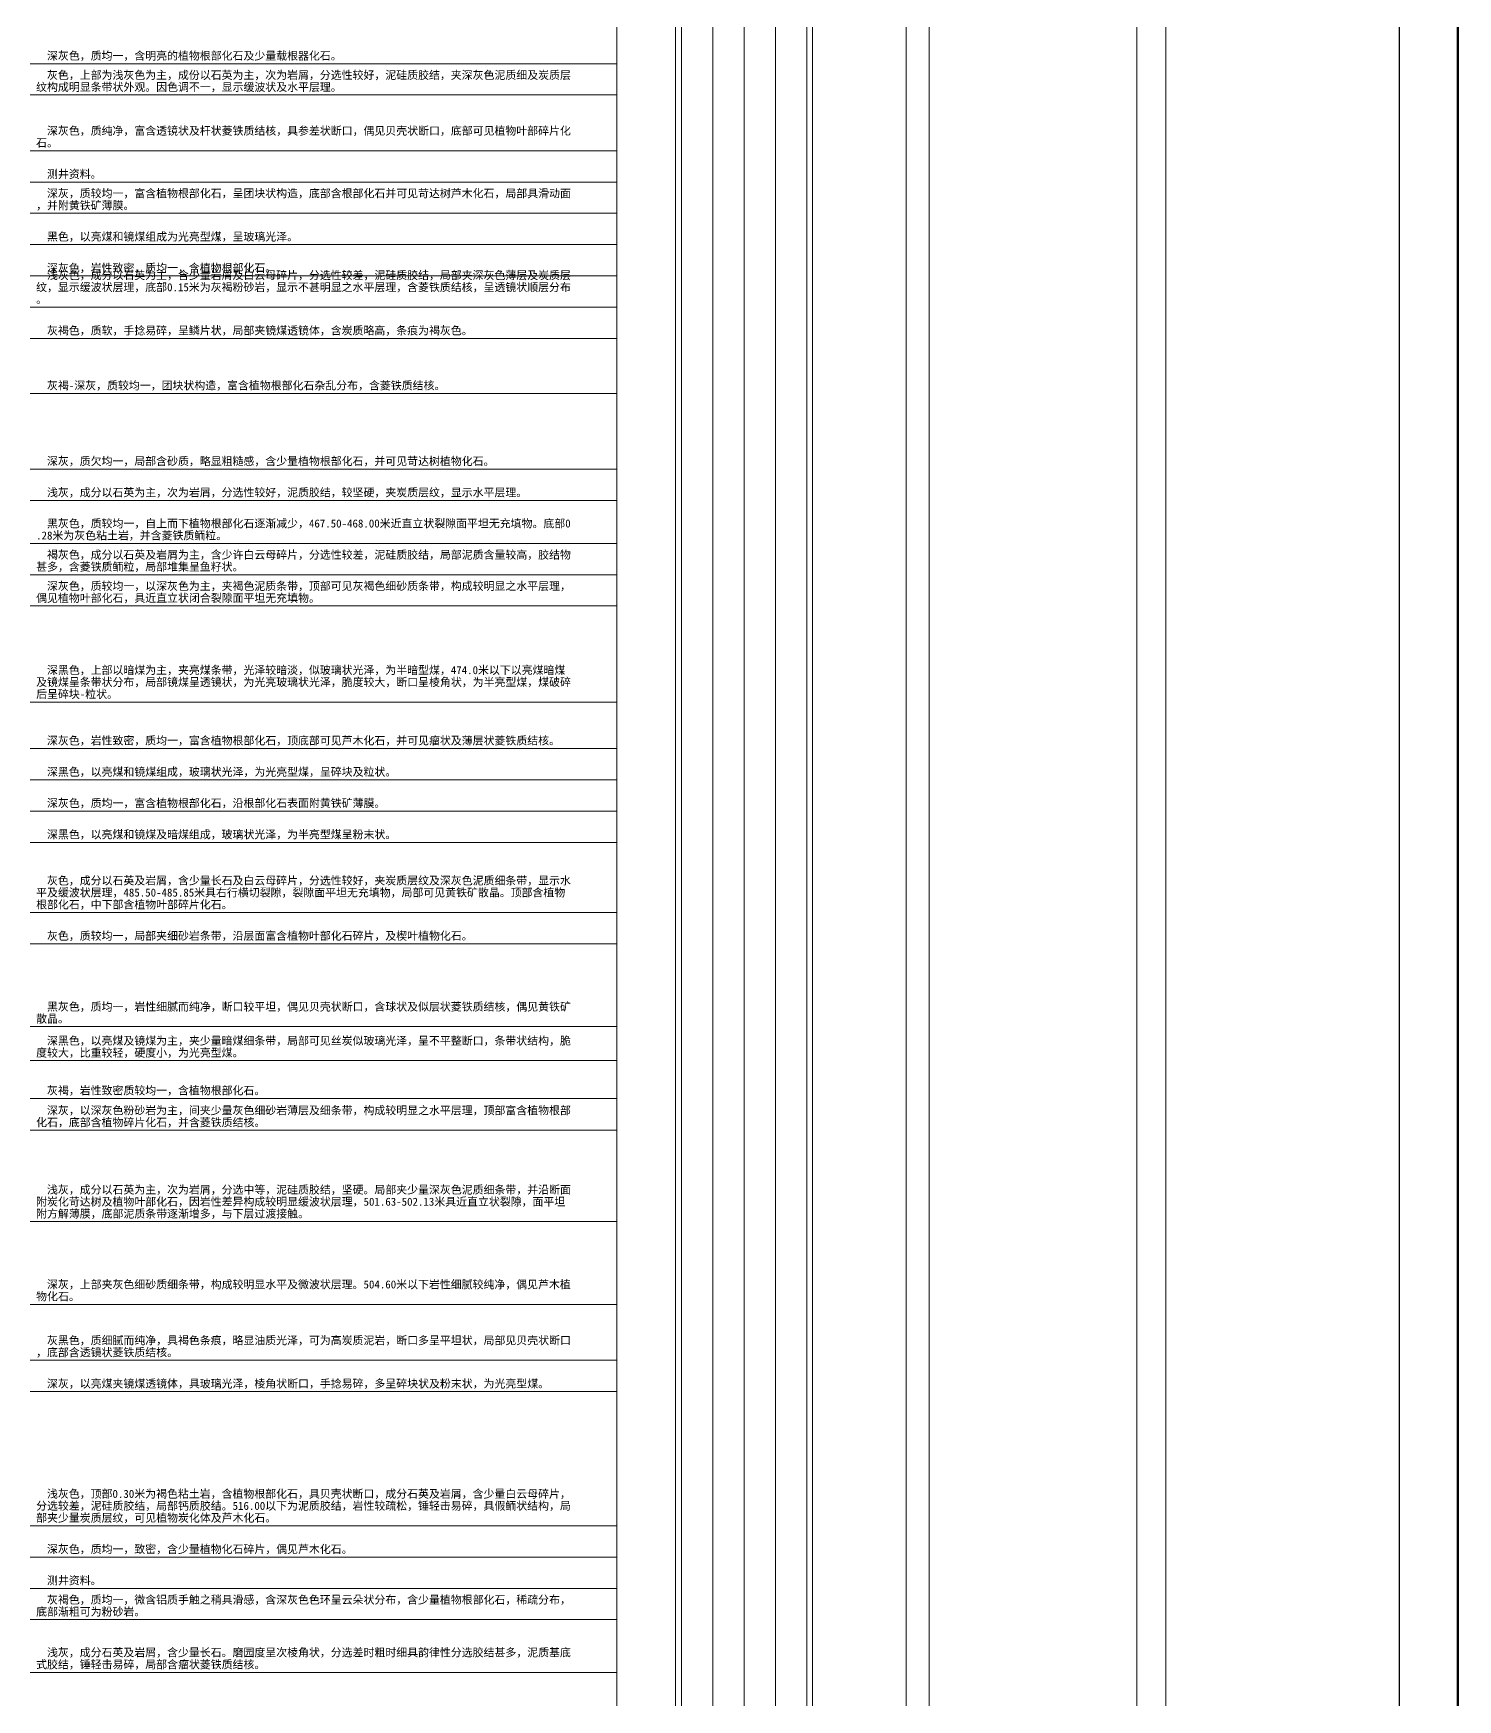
# Model space of a CAD drawing. Header units: inches. Extents: x -27 to 109, y -598 to 26.
# Drawn here: x 36 to 108.9, y -527.5 to -442.3 of the extents above; entities that cross this region are included whole.
import ezdxf

# ---------------------------------------------------------------- set-up
doc = ezdxf.new("R2010")
doc.units = ezdxf.units.IN
doc.header["$MEASUREMENT"] = 0
doc.layers.get('0').update_dxf_attribs({"lineweight": 0})
for name, color, linetype, lineweight, true_color in [('自然伽玛', 5, 'Continuous', 0, 0x0000ff), ('自然电位', 1, 'Continuous', 0, 0xff0000), ('视电阻率', 3, 'Continuous', 0, 0x00ff00)]:
    doc.layers.add(name, color=color, linetype=linetype, lineweight=lineweight, true_color=true_color)
doc.styles.add('宋体', font='')
doc.styles.get('宋体').set_extended_font_data('宋体')

msp = doc.modelspace()

# ---------------------------------------------------------------- linework, layer by layer
at = {"lineweight": 100}
msp.add_line((108.882, 26.296), (108.882, -597.842), dxfattribs=at)
at = {"lineweight": 30}
msp.add_line((105.882, 23.296), (105.882, -594.842), dxfattribs=at)
at = {"linetype": 'Continuous', "lineweight": 15}
for p, q in [((65.882, 0.896), (65.882, -567.184)), ((68.882, 0.896), (68.882, -567.184)), ((69.19, 0.896), (69.19, -567.184)), ((69.19, 0.896), (69.19, -567.184)), ((70.79, 0.896), (70.79, -567.184)), ((70.79, 0.896), (70.79, -567.184)), ((72.39, 0.896), (72.39, -567.184)), ((72.39, 0.896), (72.39, -567.184)), ((73.99, 0.896), (73.99, -567.184)), ((73.99, 0.896), (73.99, -567.184)), ((75.59, 0.896), (75.59, -567.184)), ((75.59, 0.896), (75.59, -567.184)), ((75.882, 0.896), (75.882, -567.184)), ((35.882, -443.864), (65.882, -443.864)), ((35.882, -445.464), (65.882, -445.464)), ((35.882, -448.314), (65.882, -448.314)), ((35.882, -449.914), (65.882, -449.914)), ((35.882, -451.514), (65.882, -451.514)), ((35.882, -453.114), (65.882, -453.114)), ((35.882, -454.714), (65.882, -454.714)), ((35.882, -456.314), (65.882, -456.314)), ((35.882, -457.914), (65.882, -457.914)), ((35.882, -460.724), (65.882, -460.724)), ((35.882, -464.594), (65.882, -464.594)), ((35.882, -466.194), (65.882, -466.194)), ((35.882, -468.394), (65.882, -468.394)), ((35.882, -469.994), (65.882, -469.994)), ((35.882, -471.594), (65.882, -471.594)), ((35.882, -476.504), (65.882, -476.504)), ((35.882, -478.881), (65.882, -478.881)), ((35.882, -480.481), (65.882, -480.481)), ((35.882, -482.081), (65.882, -482.081)), ((35.882, -483.681), (65.882, -483.681)), ((35.882, -487.267), (65.882, -487.267)), ((35.882, -488.867), (65.882, -488.867)), ((35.882, -493.103), (65.882, -493.103)), ((35.882, -494.843), (65.882, -494.843)), ((35.882, -496.773), (65.882, -496.773)), ((35.882, -498.403), (65.882, -498.403)), ((35.882, -503.073), (65.882, -503.073)), ((35.882, -507.303), (65.882, -507.303)), ((35.882, -510.163), (65.882, -510.163)), ((35.882, -511.763), (65.882, -511.763)), ((35.882, -518.626), (65.882, -518.626)), ((35.882, -520.226), (65.882, -520.226)), ((35.882, -521.826), (65.882, -521.826)), ((35.882, -523.426), (65.882, -523.426)), ((35.882, -526.123), (65.882, -526.123))]:
    msp.add_line(p, q, dxfattribs=at)
at = {"layer": '自然伽玛', "linetype": 'Continuous', "lineweight": 15}
msp.add_line((105.882, 0.896), (105.882, -567.184), dxfattribs=at)
at = {"layer": '自然电位', "linetype": 'Continuous', "lineweight": 15}
for p, q in [((80.682, 0.896), (80.682, -567.184)), ((93.964, 0.896), (93.964, -567.184))]:
    msp.add_line(p, q, dxfattribs=at)
at = {"layer": '视电阻率', "linetype": 'Continuous', "lineweight": 15}
for p, q in [((81.851, 0.896), (81.851, -567.184)), ((92.466, 0.896), (92.466, -567.184))]:
    msp.add_line(p, q, dxfattribs=at)

# ---------------------------------------------------------------- texts
at = {"style": '宋体'}
for s, height, p in [('  深灰色，质均一，含明亮的植物根部化石及少量载根器化石。', 0.4092, (36.182, -443.664)), ('  灰色，上部为浅灰色为主，成份以石英为主，次为岩屑，分选性较好，泥硅质胶结，夹深灰色泥质细及炭质层', 0.4092, (36.182, -444.65)), ('纹构成明显条带状外观。因色调不一，显示缓波状及水平层理。', 0.4092, (36.182, -445.264)), ('  深灰色，质纯净，富含透镜状及杆状菱铁质结核，具参差状断口，偶见贝壳状断口，底部可见植物叶部碎片化', 0.4092, (36.182, -447.5)), ('石。', 0.4092, (36.182, -448.114)), ('  测井资料。', 0.4092, (36.182, -449.714)), ('  深灰，质较均一，富含植物根部化石，呈团块状构造，底部含根部化石并可见苛达树芦木化石，局部具滑动面', 0.4092, (36.182, -450.7)), ('，并附黄铁矿薄膜。', 0.4092, (36.182, -451.314)), ('  黑色，以亮煤和镜煤组成为光亮型煤，呈玻璃光泽。', 0.4092, (36.182, -452.914)), ('  深灰色，岩性致密，质均一，含植物根部化石。', 0.4092, (36.182, -454.514)), ('  浅灰色，成分以石英为主，含少量岩屑及白云母碎片，分选性较差，泥硅质胶结，局部夹深灰色薄层及炭质层', 0.4092, (36.182, -454.886)), ('纹，显示缓波状层理，底部0.15米为灰褐粉砂岩，显示不甚明显之水平层理，含菱铁质结核，呈透镜状顺层分布', 0.4092, (36.182, -455.5)), ('。', 0.409, (36.182, -456.114)), ('  灰褐色，质软，手捻易碎，呈鳞片状，局部夹镜煤透镜体，含炭质略高，条痕为褐灰色。', 0.4092, (36.182, -457.714)), ('  灰褐-深灰，质较均一，团块状构造，富含植物根部化石杂乱分布，含菱铁质结核。', 0.4092, (36.182, -460.524)), ('  深灰，质欠均一，局部含砂质，略显粗糙感，含少量植物根部化石，并可见苛达树植物化石。', 0.4092, (36.182, -464.394)), ('  浅灰，成分以石英为主，次为岩屑，分选性较好，泥质胶结，较坚硬，夹炭质层纹，显示水平层理。', 0.4092, (36.182, -465.994)), ('.28米为灰色粘土岩，并含菱铁质鲕粒。', 0.4092, (36.182, -468.194)), ('  黑灰色，质较均一，自上而下植物根部化石逐渐减少，467.50-468.00米近直立状裂隙面平坦无充填物。底部0', 0.4092, (36.182, -467.58)), ('甚多，含菱铁质鲕粒，局部堆集呈鱼籽状。', 0.4092, (36.182, -469.794)), ('  褐灰色，成分以石英及岩屑为主，含少许白云母碎片，分选性较差，泥硅质胶结，局部泥质含量较高，胶结物', 0.4092, (36.182, -469.18)), ('  深灰色，质较均一，以深灰色为主，夹褐色泥质条带，顶部可见灰褐色细砂质条带，构成较明显之水平层理，', 0.4092, (36.182, -470.78)), ('偶见植物叶部化石，具近直立状闭合裂隙面平坦无充填物。', 0.4092, (36.182, -471.394)), ('及镜煤呈条带状分布，局部镜煤呈透镜状，为光亮玻璃状光泽，脆度较大，断口呈棱角状，为半亮型煤，煤破碎', 0.4092, (36.182, -475.69)), ('  深黑色，上部以暗煤为主，夹亮煤条带，光泽较暗淡，似玻璃状光泽，为半暗型煤，474.0米以下以亮煤暗煤', 0.4092, (36.182, -475.077)), ('后呈碎块-粒状。', 0.4092, (36.182, -476.304)), ('  深灰色，岩性致密，质均一，富含植物根部化石，顶底部可见芦木化石，并可见瘤状及薄层状菱铁质结核。', 0.4092, (36.182, -478.681)), ('  深黑色，以亮煤和镜煤组成，玻璃状光泽，为光亮型煤，呈碎块及粒状。', 0.4092, (36.182, -480.281)), ('  深灰色，质均一，富含植物根部化石，沿根部化石表面附黄铁矿薄膜。', 0.4092, (36.182, -481.881)), ('  深黑色，以亮煤和镜煤及暗煤组成，玻璃状光泽，为半亮型煤呈粉末状。', 0.4092, (36.182, -483.481)), ('  灰色，成分以石英及岩屑，含少量长石及白云母碎片，分选性较好，夹炭质层纹及深灰色泥质细条带，显示水', 0.4092, (36.182, -485.839)), ('平及缓波状层理，485.50-485.85米具右行横切裂隙，裂隙面平坦无充填物，局部可见黄铁矿散晶。顶部含植物', 0.4092, (36.182, -486.453)), ('根部化石，中下部含植物叶部碎片化石。', 0.4092, (36.182, -487.067)), ('  灰色，质较均一，局部夹细砂岩条带，沿层面富含植物叶部化石碎片，及楔叶植物化石。', 0.4092, (36.182, -488.667)), ('散晶。', 0.4092, (36.182, -492.903)), ('  黑灰色，质均一，岩性细腻而纯净，断口较平坦，偶见贝壳状断口，含球状及似层状菱铁质结核，偶见黄铁矿', 0.4092, (36.182, -492.29)), ('度较大，比重较轻，硬度小，为光亮型煤。', 0.4092, (36.182, -494.643)), ('  深黑色，以亮煤及镜煤为主，夹少量暗煤细条带，局部可见丝炭似玻璃光泽，呈不平整断口，条带状结构，脆', 0.4092, (36.182, -494.03)), ('  灰褐，岩性致密质较均一，含植物根部化石。', 0.4092, (36.182, -496.573)), ('  深灰，以深灰色粉砂岩为主，间夹少量灰色细砂岩薄层及细条带，构成较明显之水平层理，顶部富含植物根部', 0.4092, (36.182, -497.59)), ('化石，底部含植物碎片化石，并含菱铁质结核。', 0.4092, (36.182, -498.203)), ('附炭化苛达树及植物叶部化石，因岩性差异构成较明显缓波状层理，501.63-502.13米具近直立状裂隙，面平坦', 0.4092, (36.182, -502.26)), ('  浅灰，成分以石英为主，次为岩屑，分选中等，泥硅质胶结，坚硬。局部夹少量深灰色泥质细条带，并沿断面', 0.4092, (36.182, -501.646)), ('附方解薄膜，底部泥质条带逐渐增多，与下层过渡接触。', 0.4092, (36.182, -502.873)), ('  深灰，上部夹灰色细砂质细条带，构成较明显水平及微波状层理。504.60米以下岩性细腻较纯净，偶见芦木植', 0.4092, (36.182, -506.49)), ('物化石。', 0.4092, (36.182, -507.103)), ('，底部含透镜状菱铁质结核。', 0.4092, (36.182, -509.963)), ('  灰黑色，质细腻而纯净，具褐色条痕，略显油质光泽，可为高炭质泥岩，断口多呈平坦状，局部见贝壳状断口', 0.4092, (36.182, -509.35)), ('  深灰，以亮煤夹镜煤透镜体，具玻璃光泽，棱角状断口，手捻易碎，多呈碎块状及粉末状，为光亮型煤。', 0.4092, (36.182, -511.563)), ('  浅灰色，顶部0.30米为褐色粘土岩，含植物根部化石，具贝壳状断口，成分石英及岩屑，含少量白云母碎片，', 0.4092, (36.182, -517.199)), ('分选较差，泥硅质胶结，局部钙质胶结。516.00以下为泥质胶结，岩性较疏松，锤轻击易碎，具假鲕状结构，局', 0.4092, (36.182, -517.812)), ('部夹少量炭质层纹，可见植物炭化体及芦木化石。', 0.4092, (36.182, -518.426)), ('  深灰色，质均一，致密，含少量植物化石碎片，偶见芦木化石。', 0.4092, (36.182, -520.026)), ('  测井资料。', 0.4092, (36.182, -521.626)), ('  灰褐色，质均一，微含铝质手触之稍具滑感，含深灰色色环呈云朵状分布，含少量植物根部化石，稀疏分布，', 0.4092, (36.182, -522.612)), ('底部渐粗可为粉砂岩。', 0.4092, (36.182, -523.226)), ('  浅灰，成分石英及岩屑，含少量长石。磨园度呈次棱角状，分选差时粗时细具韵律性分选胶结甚多，泥质基底', 0.4092, (36.182, -525.309)), ('式胶结，锤轻击易碎，局部含瘤状菱铁质结核。', 0.4092, (36.182, -525.923))]:
    msp.add_text(s, height=height, dxfattribs=at).set_placement(p)

doc.saveas('drawing.dxf')
